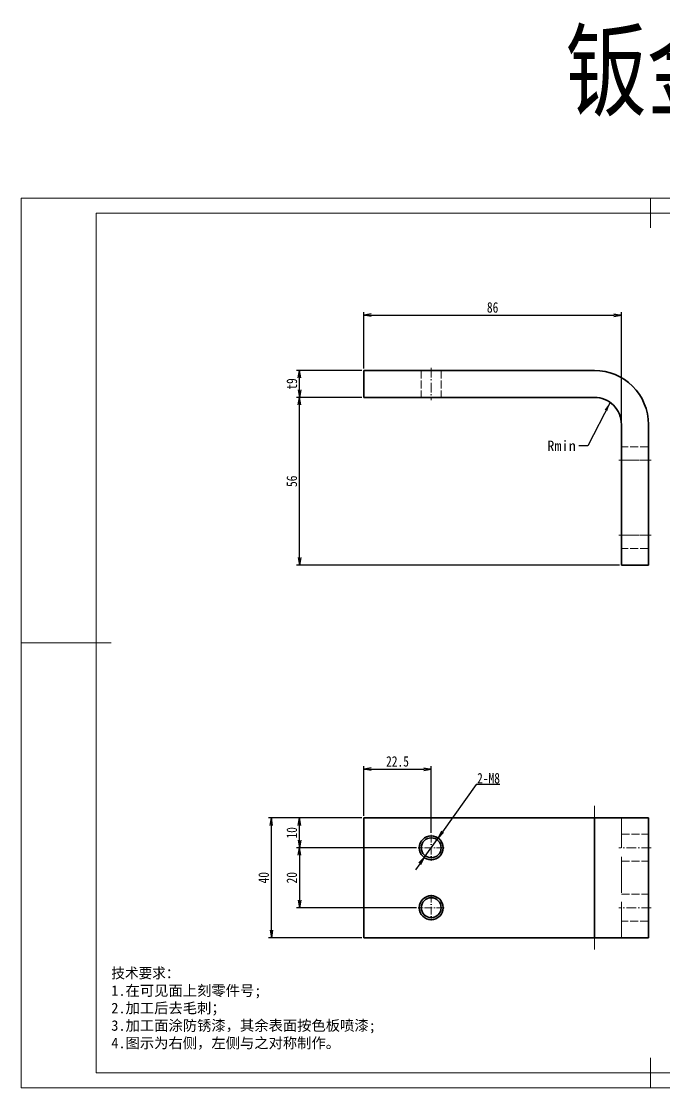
# Model space of a CAD drawing. Header units: millimetres. Extents: x -15766 to 80009, y -9701 to 15159.
# Drawn here: x -11569.9 to -11355.4, y 11134.1 to 11490.1 of the extents above; entities that cross this region are included whole.
import ezdxf

# ---------------------------------------------------------------- set-up
doc = ezdxf.new("R2010")
doc.units = ezdxf.units.MM
for name, pattern in [('CENTER-HOKUTO_1', [16, 13, -1, 1, -1]), ('DASHDOT', [18.5, 12, -3, 0.5, -3]), ('DASHED', [15, 12, -3]), ('HIDDEN-HOKUTO_1', [2, 1, -1])]:
    doc.linetypes.add(name, pattern=pattern)
doc.layers.get('DEFPOINTS').update_dxf_attribs({"lineweight": 18})
for name, color, linetype, lineweight in [('AM_7', 2, 'CENTER-HOKUTO_1', 18), ('AM_HID', 1, 'HIDDEN-HOKUTO_1', 18), ('AM_VIS', 7, 'Continuous', 18), ('CDRAFT0', 7, 'Continuous', 18), ('DIM', 253, 'Continuous', 20), ('title_frame', 7, 'Continuous', 18), ('word_dim', 9, 'Continuous', 18), ('粗实线层_1', 7, 'Continuous', 15)]:
    doc.layers.add(name, color=color, linetype=linetype, lineweight=lineweight)
doc.styles.add('DIM', font='', dxfattribs={"width": 0.8})
doc.styles.get('DIM').set_extended_font_data('NSimSun')
doc.dimstyles.new('1-1', dxfattribs={"dimtxt": 3.5, "dimasz": 3, "dimexe": 1, "dimexo": 0, "dimgap": 1, "dimtad": 1, "dimdsep": 46, "dimtxsty": 'DIM', "dimblk": '_CAXARROW', "dimcen": 0, "dimdle": 6, "dimclrd": 256, "dimclre": 256, "dimclrt": 3, "dimazin": 2, "dimtfac": 0.707107, "dimtmove": 0, "dimatfit": 3, "dimfxl": 0, "dimfrac": 2, "dimtolj": 1, "dimarcsym": 0})
doc.dimstyles.new('1-1$0', dxfattribs={"dimtxt": 3.5, "dimasz": 2.5, "dimexe": 1, "dimexo": 0.625, "dimgap": 0.8, "dimtad": 1, "dimdsep": 46, "dimtxsty": 'DIM', "dimblk": 'OPEN', "dimcen": 0, "dimdle": 5, "dimclrd": 256, "dimclre": 256, "dimclrt": 3, "dimazin": 3, "dimtfac": 0.5, "dimtmove": 0, "dimatfit": 3, "dimldrblk": 'OPEN', "dimfxl": 0, "dimtolj": 1, "dimarcsym": 0})
doc.dimstyles.new('1-1$3', dxfattribs={"dimtxt": 3.5, "dimasz": 2.5, "dimexe": 1, "dimexo": 0.625, "dimgap": 0.3, "dimtad": 1, "dimtih": 1, "dimtoh": 1, "dimdsep": 46, "dimtxsty": 'DIM', "dimblk": 'OPEN', "dimcen": 0, "dimdle": 5, "dimclrd": 256, "dimclre": 256, "dimclrt": 3, "dimazin": 3, "dimtfac": 0.5, "dimtmove": 0, "dimatfit": 3, "dimldrblk": 'OPEN', "dimfxl": 0, "dimtolj": 1, "dimarcsym": 0})

# ---------------------------------------------------------------- blocks, each defined once
blk = doc.blocks.new('*X3')
at = {"layer": 'CDRAFT0'}
for p, q in [((420, 297), (0, 297)), ((0, 297), (0, 0)), ((420, 0), (420, 297)), ((0, 0), (420, 0))]:
    blk.add_line(p, q, dxfattribs=at)
at = {"layer": '粗实线层_1'}
for p, q in [((210, 297), (210, 287)), ((415, 292), (25, 292)), ((25, 292), (25, 5)), ((415, 5), (415, 292)), ((0, 148.5), (30, 148.5)), ((420, 148.5), (410, 148.5)), ((210, 0), (210, 10)), ((25, 5), (415, 5))]:
    blk.add_line(p, q, dxfattribs=at)
blk = doc.blocks.new('_OPEN')
at = {"color": 0, "linetype": 'ByBlock', "lineweight": -2}
for p, q in [((-1, 0.166667), (0, 0)), ((-1, -0.166667), (0, 0)), ((0, 0), (-1, 0))]:
    blk.add_line(p, q, dxfattribs=at)
blk = doc.blocks.new('*D54')
at = {"layer": 'DEFPOINTS', "color": 0, "transparency": 16777216}
for p in [(-11477, 11364.55), (-11455.53, 11364.55), (-11369.53, 11308.55)]:
    blk.add_point(p, dxfattribs=at)
at = {"layer": 'DIM', "linetype": 'Continuous', "lineweight": -2, "transparency": 16777216}
for p, q in [((-11456.16, 11364.55), (-11478, 11364.55)), ((-11477, 11311.05), (-11477, 11362.05)), ((-11370.16, 11308.55), (-11478, 11308.55))]:
    blk.add_line(p, q, dxfattribs=at)
at = {"layer": 'DIM', "lineweight": -2, "transparency": 16777216, "xscale": 2.5, "yscale": 2.5, "zscale": 2.5}
for p, rotation in [((-11477, 11364.55), 90), ((-11477, 11308.55), 270)]:
    blk.add_blockref('_OPEN', p, dxfattribs=dict(at, rotation=rotation))
at = {"layer": 'DIM', "color": 3, "transparency": 16777216, "insert": (-11479.55, 11336.55), "char_height": 3.5, "attachment_point": 5, "rotation": 90, "style": 'DIM'}
blk.add_mtext('\\A1;56', dxfattribs=at)
blk = doc.blocks.new('*D55')
at = {"layer": 'DEFPOINTS', "color": 0, "transparency": 16777216}
for p in [(-11477, 11373.55), (-11455.53, 11373.55), (-11455.53, 11364.55)]:
    blk.add_point(p, dxfattribs=at)
at = {"layer": 'DIM', "linetype": 'Continuous', "lineweight": -2, "transparency": 16777216}
for p, q in [((-11456.16, 11373.55), (-11478, 11373.55)), ((-11477, 11367.05), (-11477, 11371.05)), ((-11456.16, 11364.55), (-11478, 11364.55))]:
    blk.add_line(p, q, dxfattribs=at)
at = {"layer": 'DIM', "lineweight": -2, "transparency": 16777216, "xscale": 2.5, "yscale": 2.5, "zscale": 2.5}
for p, rotation in [((-11477, 11373.55), 90), ((-11477, 11364.55), 270)]:
    blk.add_blockref('_OPEN', p, dxfattribs=dict(at, rotation=rotation))
at = {"layer": 'DIM', "color": 3, "transparency": 16777216, "insert": (-11479.55, 11369.05), "char_height": 3.5, "attachment_point": 5, "rotation": 90, "style": 'DIM'}
blk.add_mtext('\\A1;t9', dxfattribs=at)
blk = doc.blocks.new('*D56')
at = {"layer": 'DEFPOINTS', "color": 0, "transparency": 16777216}
for p in [(-11369.53, 11392.02), (-11455.53, 11373.55), (-11369.53, 11355.55)]:
    blk.add_point(p, dxfattribs=at)
at = {"layer": 'DIM', "linetype": 'Continuous', "lineweight": -2, "transparency": 16777216}
for p, q in [((-11455.53, 11374.18), (-11455.53, 11393.02)), ((-11453.03, 11392.02), (-11372.03, 11392.02)), ((-11369.53, 11356.18), (-11369.53, 11393.02))]:
    blk.add_line(p, q, dxfattribs=at)
at = {"layer": 'DIM', "lineweight": -2, "transparency": 16777216, "xscale": 2.5, "yscale": 2.5, "zscale": 2.5, "rotation": 180}
blk.add_blockref('_OPEN', (-11455.53, 11392.02), dxfattribs=at)
at = {"layer": 'DIM', "lineweight": -2, "transparency": 16777216, "xscale": 2.5, "yscale": 2.5, "zscale": 2.5}
blk.add_blockref('_OPEN', (-11369.53, 11392.02), dxfattribs=at)
at = {"layer": 'DIM', "color": 3, "transparency": 16777216, "insert": (-11412.53, 11394.57), "char_height": 3.5, "attachment_point": 5, "style": 'DIM'}
blk.add_mtext('\\A1;86', dxfattribs=at)
blk = doc.blocks.new('_CAXARROW')
blk.add_hatch(color=0).paths.add_polyline_path([(0, 0), (-1, 0.125), (-1, -0.125)], flags=0)
blk = doc.blocks.new('*D64')
at = {"layer": 'DEFPOINTS', "color": 0, "transparency": 16777216}
for p in [(-11486.39, 11224.18), (-11455.53, 11224.18), (-11455.53, 11184.18)]:
    blk.add_point(p, dxfattribs=at)
at = {"layer": 'DIM', "linetype": 'Continuous', "lineweight": -2, "transparency": 16777216}
for p, q in [((-11456.16, 11224.18), (-11487.39, 11224.18)), ((-11486.39, 11186.68), (-11486.39, 11221.68)), ((-11456.16, 11184.18), (-11487.39, 11184.18))]:
    blk.add_line(p, q, dxfattribs=at)
at = {"layer": 'DIM', "lineweight": -2, "transparency": 16777216, "xscale": 2.5, "yscale": 2.5, "zscale": 2.5}
for p, rotation in [((-11486.39, 11224.18), 90), ((-11486.39, 11184.18), 270)]:
    blk.add_blockref('_OPEN', p, dxfattribs=dict(at, rotation=rotation))
at = {"layer": 'DIM', "color": 3, "transparency": 16777216, "insert": (-11488.94, 11204.18), "char_height": 3.5, "attachment_point": 5, "rotation": 90, "style": 'DIM'}
blk.add_mtext('\\A1;40', dxfattribs=at)
blk = doc.blocks.new('*D65')
at = {"layer": 'DEFPOINTS', "color": 0, "transparency": 16777216}
for p in [(-11477, 11224.18), (-11455.53, 11224.18), (-11437.35, 11214.18)]:
    blk.add_point(p, dxfattribs=at)
at = {"layer": 'DIM', "linetype": 'Continuous', "lineweight": -2, "transparency": 16777216}
for p, q in [((-11456.16, 11224.18), (-11478, 11224.18)), ((-11477, 11216.68), (-11477, 11221.68)), ((-11437.98, 11214.18), (-11478, 11214.18))]:
    blk.add_line(p, q, dxfattribs=at)
at = {"layer": 'DIM', "lineweight": -2, "transparency": 16777216, "xscale": 2.5, "yscale": 2.5, "zscale": 2.5}
for p, rotation in [((-11477, 11224.18), 90), ((-11477, 11214.18), 270)]:
    blk.add_blockref('_OPEN', p, dxfattribs=dict(at, rotation=rotation))
at = {"layer": 'DIM', "color": 3, "transparency": 16777216, "insert": (-11479.55, 11219.18), "char_height": 3.5, "attachment_point": 5, "rotation": 90, "style": 'DIM'}
blk.add_mtext('\\A1;10', dxfattribs=at)
blk = doc.blocks.new('*D66')
at = {"layer": 'DEFPOINTS', "color": 0, "transparency": 16777216}
for p in [(-11437.35, 11214.18), (-11477, 11194.18), (-11437.35, 11194.18)]:
    blk.add_point(p, dxfattribs=at)
at = {"layer": 'DIM', "linetype": 'Continuous', "lineweight": -2, "transparency": 16777216}
for p, q in [((-11437.98, 11214.18), (-11478, 11214.18)), ((-11477, 11211.68), (-11477, 11196.68)), ((-11437.98, 11194.18), (-11478, 11194.18))]:
    blk.add_line(p, q, dxfattribs=at)
at = {"layer": 'DIM', "lineweight": -2, "transparency": 16777216, "xscale": 2.5, "yscale": 2.5, "zscale": 2.5}
for p, rotation in [((-11477, 11214.18), 90), ((-11477, 11194.18), 270)]:
    blk.add_blockref('_OPEN', p, dxfattribs=dict(at, rotation=rotation))
at = {"layer": 'DIM', "color": 3, "transparency": 16777216, "insert": (-11479.55, 11204.18), "char_height": 3.5, "attachment_point": 5, "rotation": 90, "style": 'DIM'}
blk.add_mtext('\\A1;20', dxfattribs=at)
blk = doc.blocks.new('*D67')
at = {"layer": 'DEFPOINTS', "color": 0, "transparency": 16777216}
for p in [(-11433.03, 11240.46), (-11455.53, 11224.18), (-11433.03, 11218.5)]:
    blk.add_point(p, dxfattribs=at)
at = {"layer": 'DIM', "linetype": 'Continuous', "lineweight": -2, "transparency": 16777216}
for p, q in [((-11455.53, 11224.81), (-11455.53, 11241.46)), ((-11453.03, 11240.46), (-11435.53, 11240.46)), ((-11433.03, 11219.13), (-11433.03, 11241.46))]:
    blk.add_line(p, q, dxfattribs=at)
at = {"layer": 'DIM', "lineweight": -2, "transparency": 16777216, "xscale": 2.5, "yscale": 2.5, "zscale": 2.5, "rotation": 180}
blk.add_blockref('_OPEN', (-11455.53, 11240.46), dxfattribs=at)
at = {"layer": 'DIM', "lineweight": -2, "transparency": 16777216, "xscale": 2.5, "yscale": 2.5, "zscale": 2.5}
blk.add_blockref('_OPEN', (-11433.03, 11240.46), dxfattribs=at)
at = {"layer": 'DIM', "color": 3, "transparency": 16777216, "insert": (-11444.28, 11243.01), "char_height": 3.5, "attachment_point": 5, "style": 'DIM'}
blk.add_mtext('\\A1;22.5', dxfattribs=at)
blk = doc.blocks.new('*D68')
at = {"layer": 'DEFPOINTS', "color": 0, "transparency": 16777216}
for p in [(-11430.71, 11217.44), (-11435.35, 11210.92)]:
    blk.add_point(p, dxfattribs=at)
at = {"layer": 'DIM', "linetype": 'Continuous', "lineweight": -2, "transparency": 16777216}
for p, q in [((-11417.99, 11235.35), (-11429.27, 11219.48)), ((-11410.14, 11235.35), (-11417.99, 11235.35)), ((-11435.35, 11210.92), (-11430.71, 11217.44)), ((-11436.8, 11208.88), (-11438.24, 11206.84))]:
    blk.add_line(p, q, dxfattribs=at)
at = {"layer": 'DIM', "lineweight": -2, "transparency": 16777216, "xscale": 2.5, "yscale": 2.5, "zscale": 2.5}
for p, rotation in [((-11430.71, 11217.44), 234.6046687004529), ((-11435.35, 11210.92), 54.60466870045293)]:
    blk.add_blockref('_OPEN', p, dxfattribs=dict(at, rotation=rotation))
at = {"layer": 'DIM', "color": 3, "transparency": 16777216, "insert": (-11413.9, 11237.4), "char_height": 3.5, "attachment_point": 5, "style": 'DIM'}
blk.add_mtext('\\A1;2-M8', dxfattribs=at)

msp = doc.modelspace()

# ---------------------------------------------------------------- linework, layer by layer
at = {"layer": 'AM_7', "linetype": 'DASHDOT', "lineweight": 13, "ltscale": 0.270016}
msp.add_line((-11433.03066, 11374.4548), (-11433.03066, 11363.65414), dxfattribs=at)
at = {"layer": 'AM_7', "linetype": 'DASHDOT', "lineweight": 13, "ltscale": 0.27002}
for p, q in [((-11359.63027, 11343.55477), (-11370.43105, 11343.55477)), ((-11359.63027, 11318.55477), (-11370.43105, 11318.55477)), ((-11359.63027, 11214.18063), (-11370.43105, 11214.18063)), ((-11359.63027, 11194.18063), (-11370.43105, 11194.18063))]:
    msp.add_line(p, q, dxfattribs=at)
at = {"layer": 'AM_7', "linetype": 'DASHDOT', "lineweight": 13}
msp.add_line((-11378.53066, 11180.18069), (-11378.53066, 11228.18069), dxfattribs=at)
at = {"layer": 'AM_7', "linetype": 'DASHDOT', "lineweight": 13, "ltscale": 0.216028}
for p, q in [((-11433.03066, 11218.5013), (-11433.03066, 11209.86019)), ((-11433.03066, 11198.5013), (-11433.03066, 11189.86019))]:
    msp.add_line(p, q, dxfattribs=at)
at = {"layer": 'AM_7', "linetype": 'DASHDOT', "lineweight": 13, "ltscale": 0.216016}
for p, q in [((-11428.71035, 11214.18075), (-11437.35097, 11214.18075)), ((-11428.71035, 11194.18075), (-11437.35097, 11194.18075))]:
    msp.add_line(p, q, dxfattribs=at)
at = {"layer": 'AM_HID', "linetype": 'DASHED', "lineweight": 13, "ltscale": 0.225}
for p, q in [((-11436.3539, 11373.55477), (-11436.3539, 11364.55477)), ((-11436.3539, 11373.55477), (-11436.3539, 11364.55477)), ((-11429.70742, 11373.55477), (-11429.70742, 11364.55477)), ((-11429.70742, 11373.55477), (-11429.70742, 11364.55477)), ((-11360.53066, 11348.05477), (-11369.53066, 11348.05477)), ((-11360.53066, 11348.05477), (-11369.53066, 11348.05477)), ((-11360.53066, 11343.55477), (-11369.53066, 11343.55477)), ((-11369.53066, 11343.55477), (-11360.53066, 11343.55477)), ((-11369.53066, 11343.55477), (-11360.53066, 11343.55477)), ((-11369.53066, 11343.55477), (-11360.53066, 11343.55477)), ((-11369.53066, 11318.55477), (-11360.53066, 11318.55477)), ((-11369.53066, 11318.55477), (-11360.53066, 11318.55477)), ((-11369.53066, 11318.55477), (-11360.53066, 11318.55477)), ((-11360.53066, 11318.55477), (-11369.53066, 11318.55477)), ((-11360.53066, 11314.05477), (-11369.53066, 11314.05477)), ((-11360.53066, 11314.05477), (-11369.53066, 11314.05477)), ((-11369.53066, 11218.68063), (-11360.53066, 11218.68063)), ((-11369.53066, 11209.68063), (-11360.53066, 11209.68063)), ((-11369.53066, 11198.68063), (-11360.53066, 11198.68063)), ((-11360.53066, 11189.68063), (-11369.53066, 11189.68063))]:
    msp.add_line(p, q, dxfattribs=at)
at = {"layer": 'AM_HID', "linetype": 'DASHED', "lineweight": 13}
for p, q in [((-11378.53066, 11184.18069), (-11378.53066, 11224.18069)), ((-11369.53066, 11184.18063), (-11369.53066, 11224.18063))]:
    msp.add_line(p, q, dxfattribs=at)
at = {"layer": 'AM_VIS', "lineweight": 35}
for p, q in [((-11378.53066, 11373.55477), (-11455.53066, 11373.55477)), ((-11455.53066, 11364.55477), (-11378.53066, 11364.55477)), ((-11369.53066, 11355.55477), (-11369.53066, 11308.55477)), ((-11360.53066, 11308.55477), (-11360.53066, 11355.55477)), ((-11378.53066, 11224.18069), (-11455.53066, 11224.18075)), ((-11455.53066, 11184.18075), (-11455.53066, 11224.18075)), ((-11378.53066, 11184.18069), (-11378.53066, 11224.18069)), ((-11360.53066, 11184.18063), (-11360.53066, 11224.18063)), ((-11378.53066, 11184.18069), (-11455.53066, 11184.18075))]:
    msp.add_line(p, q, dxfattribs=at)
at = {"layer": 'AM_VIS', "lineweight": 35, "ltscale": 0.225}
for p, q in [((-11455.53066, 11373.55477), (-11455.53066, 11364.55477)), ((-11369.53066, 11308.55477), (-11360.53066, 11308.55477))]:
    msp.add_line(p, q, dxfattribs=at)
at = {"layer": 'AM_VIS', "lineweight": 35, "ltscale": 0.45}
for p, q in [((-11360.53066, 11224.18063), (-11378.53066, 11224.18069)), ((-11360.53066, 11184.18063), (-11378.53066, 11184.18069))]:
    msp.add_line(p, q, dxfattribs=at)
at = {"layer": 'AM_VIS', "lineweight": 35}
for centre, radius in [((-11433.03066, 11214.18075), 4), ((-11433.03066, 11214.18075), 3.3235), ((-11433.03066, 11194.18075), 4), ((-11433.03066, 11194.18075), 3.3235)]:
    msp.add_circle(centre, radius, dxfattribs=at)
for radius in [18, 9]:
    msp.add_arc((-11378.53066, 11355.55477), radius, 0.0000003, 90.0000025, dxfattribs=at)

# ---------------------------------------------------------------- block references
at = {"layer": 'title_frame'}
msp.add_blockref('*X3', (-11569.85789, 11134.10436), dxfattribs=at)

# ---------------------------------------------------------------- texts
at = {"layer": 'DIM', "insert": (-11388.27561, 11486.14562), "char_height": 25, "width": 104.980501, "attachment_point": 1, "style": 'DIM'}
msp.add_mtext('{\\C3;钣金}', dxfattribs=at)
at = {"layer": 'DIM', "color": 3, "insert": (-11384.77352, 11346.60121), "char_height": 3.5, "attachment_point": 9}
msp.add_mtext('\\A1;Rmin', dxfattribs=at)
at = {"layer": 'word_dim', "linetype": 'Continuous', "ltscale": 4, "insert": (-11539.82351, 11174.10988), "char_height": 3.5, "width": 139.6035818, "attachment_point": 1}
msp.add_mtext('{\\C3;技术要求：\\P\\fNSimSun|b0|i0|c134|p49;1\\fSimSun|b0|i0|c134|p49;.在可见面上刻零件号;\\P2.加工后去毛刺；\\P3.加工面涂防锈漆，其余表面按色板喷漆;\\P\\fNSimSun|b0|i0|c134|p49;4\\fSimSun|b0|i0|c134|p49;.图示为右侧，左侧与之对称制作。\\P         }', dxfattribs=at)

# ---------------------------------------------------------------- dimensions: what is measured, and where the dimension line sits
at = {"layer": 'DIM'}
for base, p1, p2, picture, middle in [((-11369.53066, 11392.01801), (-11455.53066, 11373.55477), (-11369.53066, 11355.55477), '*D56', (-11412.53066, 11394.56801)), ((-11433.03066, 11240.46312), (-11455.53063, 11224.18075), (-11433.03066, 11218.5013), '*D67', (-11444.28064, 11243.01312))]:
    dim = msp.add_linear_dim(base=base, p1=p1, p2=p2, dimstyle='1-1$0', dxfattribs=at)
    dim.commit()
    dim.dimension.update_dxf_attribs({"geometry": picture, "text_midpoint": middle})
dim = msp.add_linear_dim(base=(-11476.99779, 11373.55477), p1=(-11455.53066, 11364.55477), p2=(-11455.53066, 11373.55477), angle=90, dimstyle='1-1$0', override={"dimpost": 't<>'}, dxfattribs=at)
dim.commit()
dim.dimension.update_dxf_attribs({"geometry": '*D55', "text_midpoint": (-11479.54779, 11369.05477)})
for base, p1, p2, picture, middle in [((-11476.99779, 11364.55477), (-11369.53066, 11308.55477), (-11455.53066, 11364.55477), '*D54', (-11479.54779, 11336.55477)), ((-11486.3944, 11224.18075), (-11455.53066, 11184.18075), (-11455.53063, 11224.18075), '*D64', (-11488.9444, 11204.18075)), ((-11476.99779, 11224.18075), (-11437.35097, 11214.18075), (-11455.53063, 11224.18075), '*D65', (-11479.54779, 11219.18075)), ((-11476.99779, 11194.18075), (-11437.35097, 11214.18075), (-11437.35097, 11194.18075), '*D66', (-11479.54779, 11204.18075))]:
    dim = msp.add_linear_dim(base=base, p1=p1, p2=p2, angle=90, dimstyle='1-1$0', dxfattribs=at)
    dim.commit()
    dim.dimension.update_dxf_attribs({"geometry": picture, "text_midpoint": middle})
dim = msp.add_diameter_dim_2p(p1=(-11435.34752, 11210.92005), p2=(-11430.7138, 11217.44145), dimstyle='1-1$3', override={"dimpost": '2-M<>'}, dxfattribs=at)
dim.commit()
dim.dimension.update_dxf_attribs({"geometry": '*D68', "text_midpoint": (-11413.90321, 11235.35051), "dimtype": 163})

# ---------------------------------------------------------------- leaders
at = {"layer": 'DIM', "annotation_type": 0, "has_hookline": 1, "hookline_direction": 1, "text_width": 10.5}
msp.add_leader([(-11373.31435, 11362.88895), (-11380.77352, 11348.35121), (-11383.77352, 11348.35121)], dimstyle='1-1', override={"dimgap": 1, "dimtad": 0}, dxfattribs=at)

doc.saveas('drawing.dxf')
